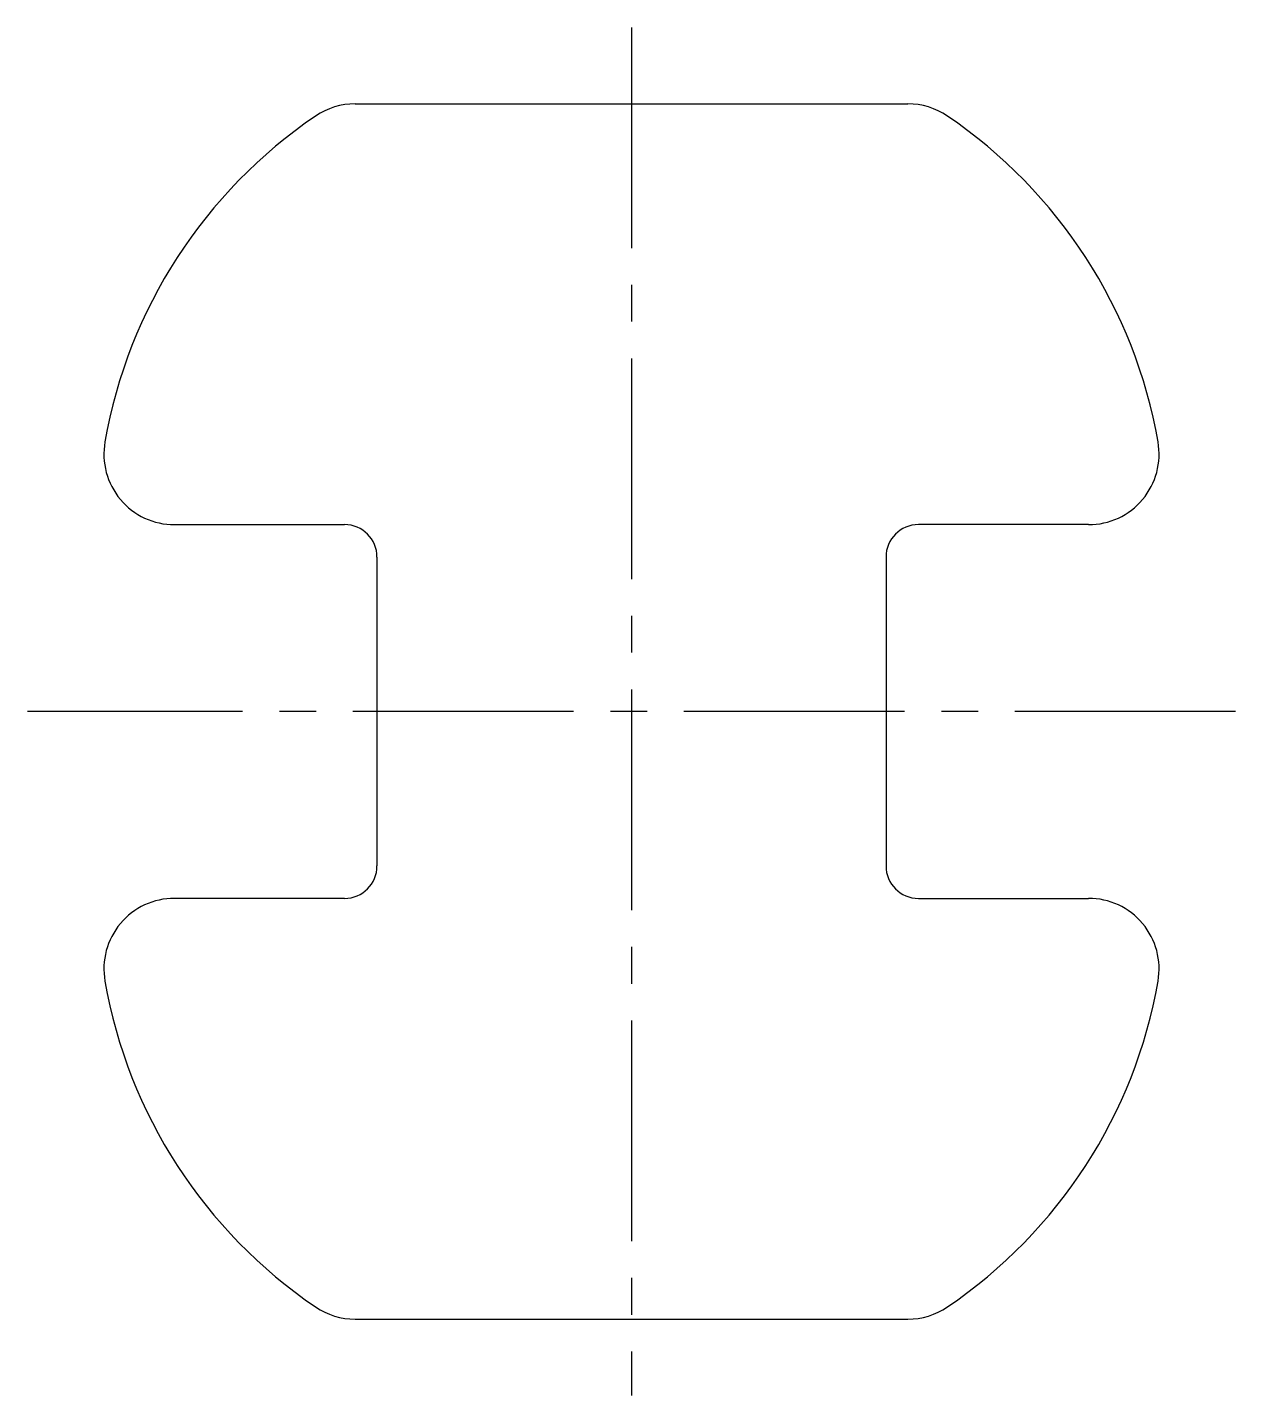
# Model space of a CAD drawing. Header units: inches. Extents: x 13.66 to 17.76, y 22.32 to 26.97.
import ezdxf

# ---------------------------------------------------------------- set-up
doc = ezdxf.new("R2010")
doc.units = ezdxf.units.IN
doc.header["$MEASUREMENT"] = 0
doc.linetypes.add('CENTER2', pattern=[1.125, 0.75, -0.125, 0.125, -0.125])
doc.layers.add('Center', color=7, linetype='CENTER2')

msp = doc.modelspace()

# ---------------------------------------------------------------- linework, layer by layer
for p, q in [((14.771484, 26.714435), (16.649366, 26.714435)), ((14.15714, 25.284435), (14.735425, 25.284435)), ((17.263711, 25.284435), (16.685425, 25.284435)), ((14.845425, 25.174435), (14.845425, 24.124435)), ((16.575425, 25.174435), (16.575425, 24.124435)), ((14.735425, 24.014435), (14.15714, 24.014435)), ((16.685425, 24.014435), (17.263711, 24.014435)), ((14.771484, 22.584435), (16.649366, 22.584435))]:
    msp.add_line(p, q)
for centre, radius, start, end in [((14.771484, 26.474435), 0.24, 90, 124.148424), ((16.649366, 26.474435), 0.24, 55.851576, 90), ((15.585425, 25.274435), 1.69, 124.148424, 170.071808), ((15.835425, 25.274435), 1.69, 9.928192, 55.851576), ((14.15714, 25.524435), 0.24, 170.071808, 270), ((17.263711, 25.524435), 0.24, 270, 9.928192), ((14.735425, 25.174435), 0.11, 0, 90), ((16.685425, 25.174435), 0.11, 90, 180), ((14.735425, 24.124435), 0.11, 270, 0), ((16.685425, 24.124435), 0.11, 180, 270), ((14.15714, 23.774435), 0.24, 90, 189.928192), ((17.263711, 23.774435), 0.24, 350.071808, 90), ((15.585425, 24.024435), 1.69, 189.928192, 235.851576), ((15.835425, 24.024435), 1.69, 304.148424, 350.071808), ((14.771484, 22.824435), 0.24, 235.851576, 270), ((16.649366, 22.824435), 0.24, 270, 304.148424)]:
    msp.add_arc(centre, radius, start, end)
at = {"layer": 'Center'}
for p, q in [((15.710425, 26.974435), (15.710425, 22.324435)), ((17.763711, 24.649435), (13.65714, 24.649435))]:
    msp.add_line(p, q, dxfattribs=at)

doc.saveas('drawing.dxf')
